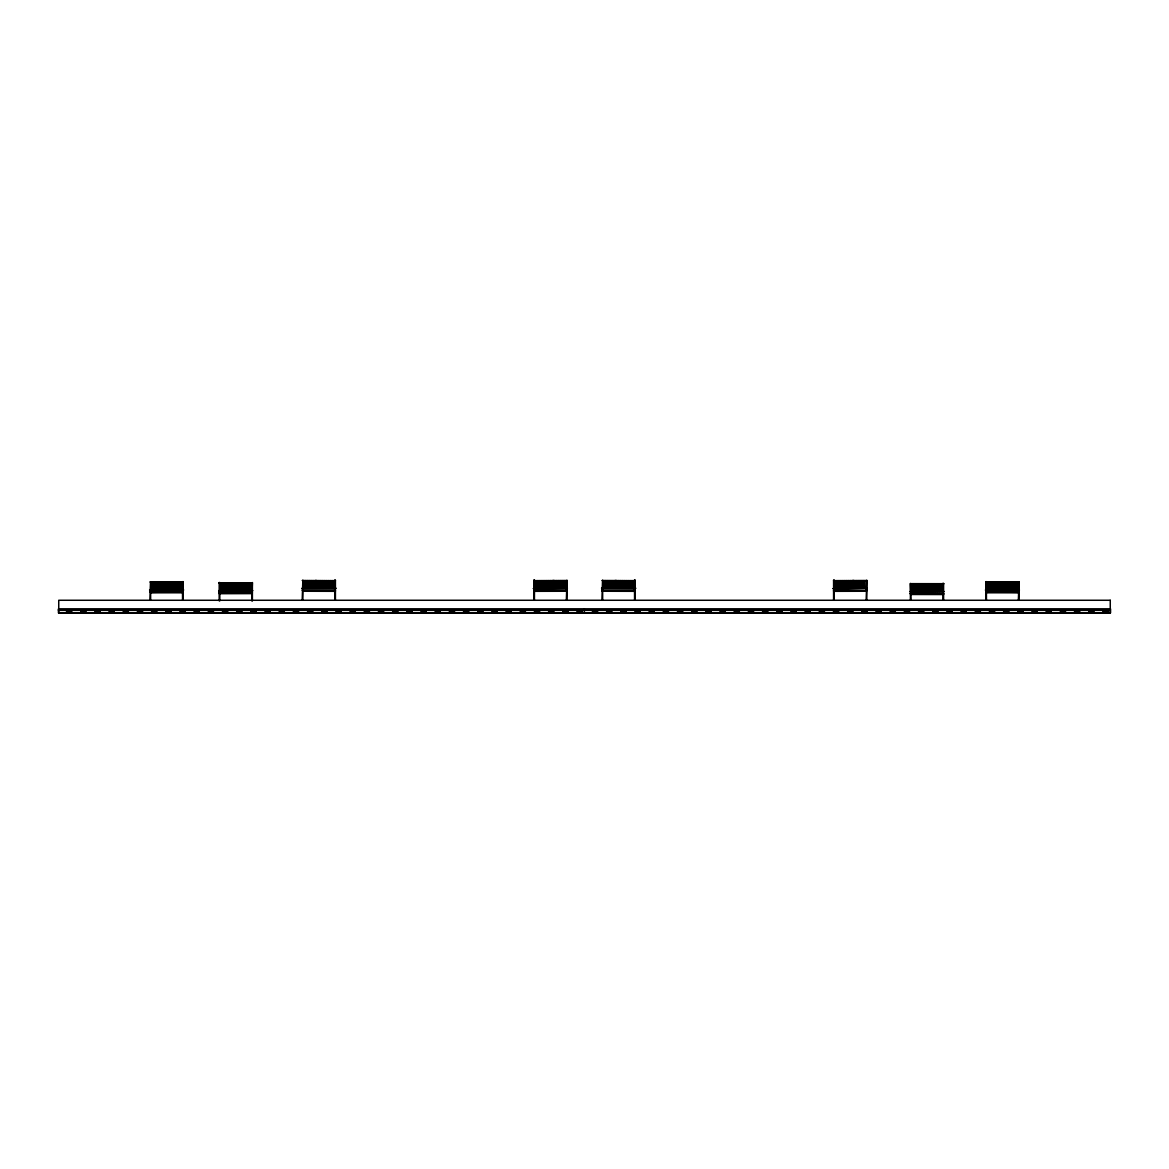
<?xml version="1.0" encoding="UTF-8"?>
<svg xmlns="http://www.w3.org/2000/svg" width="1169" height="1169" viewBox="0 0 1169 1169"><rect width="100%" height="100%" fill="white"/><g stroke="black" fill="none" stroke-linecap="round" stroke-linejoin="round"><path stroke-width="1.5" d="M219.188 600.837L219.188 582.586M534.423 600.267L534.525 580.219M834.33 588.241L834.33 580.219L833.585 580.204M986.548 589.717L986.548 581.694L985.803 581.68L985.803 599.945M150.626 592.157L150.626 590.038M335.415 590.447L302.844 590.783L302.844 588.548M602.006 590.769L602.649 588.548M942.945 594.1L910.388 593.998L911.016 591.777M566.351 588.548L566.994 590.769M866.156 588.548L866.799 590.769L833.585 590.447M1018.374 592.157L1018.374 590.038M150.626 592.727L183.197 592.8M302.844 591.251L335.415 591.324M602.649 591.251L635.22 591.324M911.016 594.48L943.588 594.539M183.197 592.215L149.983 592.347L183.197 591.923M334.772 590.871L302.844 590.871M634.577 590.871L602.006 590.871M251.759 593.238L219.816 593.238M566.351 590.871L533.78 590.856M866.156 590.871L834.228 590.871M911.016 594.1L943.588 594.1M302.201 600.267L302.844 580.189L302.844 600.267M335.415 580.204L334.67 580.219L334.772 600.267M533.78 580.204L534.525 580.189M566.351 600.267L566.994 580.189L566.994 600.267M602.006 600.267L602.649 580.189L602.649 600.267M634.475 580.189L635.22 580.204M866.156 600.267L866.799 580.189L866.799 600.267M334.67 580.438L335.415 580.379L335.415 600.267M534.525 580.438L533.78 580.379L533.78 600.267M634.475 580.438L635.22 580.379L635.22 600.267M834.33 580.438L833.585 580.379L833.585 600.267M302.201 580.525L335.415 580.672L333.603 580.73L333.603 588.285M566.994 580.525L533.78 580.672L535.592 580.73L535.592 588.285M602.006 580.525L635.22 580.672L633.408 580.73L633.408 588.285M866.799 580.525L833.585 580.672L835.397 580.73L835.397 588.285M302.844 580.73L303.911 580.73L303.911 588.285M566.351 580.73L565.299 580.73L565.299 588.285M602.649 580.73L603.701 580.73L603.701 588.285M866.156 580.73L865.089 580.73L865.089 588.285M182.452 581.914L183.197 581.87L149.983 581.943M986.548 581.914L985.803 581.87L1019.017 581.943L1018.374 599.945M150.626 582.162L151.692 582.206L151.692 589.775M183.197 582.206L181.385 582.162L181.385 589.775M985.803 582.206L987.615 582.162L987.615 589.775M1018.374 582.162L1017.308 582.206L1017.308 589.775M219.188 582.586L219.933 582.586L219.933 590.608M252.387 582.63L251.759 600.837M219.188 582.834L252.387 582.805L219.188 583.039M942.842 583.521L943.588 583.609M943.588 583.696L910.388 583.652L911.016 599.916M911.016 583.959L912.083 583.901L912.083 591.514M943.588 583.959L941.776 583.959L941.776 591.514M335.839 588.241L301.807 588.548L335.795 588.241M533.356 588.548L567.403 588.241L533.473 588.548M833.161 588.548L867.193 588.241L833.205 588.548M302.201 588.299L335.415 588.299M533.78 588.299L566.994 588.299M602.006 588.299L635.22 588.299M833.585 588.299L866.799 588.299M183.621 590.038L149.574 590.038L183.431 589.717M1019.426 590.038L985.379 590.038L1019.236 589.717M302.201 590.433L335.415 590.257M533.78 590.389L566.994 590.301M602.006 590.316L635.22 590.257M833.585 590.257L866.799 590.316M218.764 590.608L252.796 590.608L219.056 590.915M533.78 590.447L566.994 590.447M602.006 590.447L635.22 590.447M533.78 591.324L566.351 591.251M833.585 591.324L866.156 591.251M909.979 591.456L944.011 591.456L910.256 591.777M149.983 591.865L183.197 591.733M985.803 591.865L1019.017 591.894M985.803 591.923L1019.017 592.347L985.803 592.215M219.816 592.625L251.759 592.625M219.188 592.8L252.387 592.785M985.803 592.8L1018.374 592.727M219.188 593.107L251.759 593.151L251.759 590.915M910.388 593.487L943.588 593.487M219.188 593.691L251.759 593.618M910.388 593.662L943.588 593.662M1110.258 608.917L58.45 608.917L58.45 612.863L1110.258 612.863M58.45 609.648L1110.258 609.648M58.45 610.364L1110.258 610.364M1110.55 608.917L1110.55 612.863M1107.964 612.863L1102.937 612.863M1107.248 612.863L1106.429 611.416M1104.471 611.416L1103.653 612.863M1093.789 612.863L1088.748 612.863M1093.073 612.863L1092.255 611.416M1090.282 611.416L1089.464 612.863M1079.601 612.863L1074.574 612.863M1078.885 612.863L1078.066 611.416M1076.108 611.416L1075.29 612.863M1065.427 612.863L1060.4 612.863M1064.711 612.863L1063.892 611.416M1063.293 610.905L1062.533 610.905M1061.934 611.416L1061.116 612.863M1051.252 612.863L1046.211 612.863M1050.536 612.863L1049.718 611.416M1047.745 611.416L1046.927 612.863M1037.064 612.863L1032.037 612.863M1036.348 612.863L1035.529 611.416M1033.571 611.416L1032.753 612.863M1022.89 612.863L1017.863 612.863M1022.174 612.863L1021.355 611.416M1019.397 611.416L1018.579 612.863M1019.017 581.68L1019.017 600.062M1016.46 589.775L1016.46 582.162L1015.393 582.206L1015.393 589.775M1014.546 589.775L1014.546 582.162L1013.479 582.206L1013.479 589.775M1012.632 589.775L1012.632 582.162L1011.565 582.162L1011.565 589.775M1010.703 589.775L1010.703 582.162L1009.651 582.162L1009.651 589.775M1008.789 589.775L1008.789 582.162L1007.736 582.162L1007.736 589.775M1008.715 612.863L1003.674 612.863M1007.999 612.863L1007.181 611.416M1006.874 589.775L1006.874 582.162L1003.893 582.162L1003.893 589.775M1006.567 610.905L1005.822 610.905M1005.808 581.957L1005.808 589.775M1005.208 611.416L1004.39 612.863M1004.96 581.957L1004.96 589.775M1003.046 589.775L1003.046 582.162L1001.979 582.206L1001.979 589.775M1001.132 589.775L1001.132 582.162L1000.065 582.206L1000.065 589.775M999.217 589.775L999.217 582.162L998.151 582.206L998.151 589.775M997.303 589.775L997.303 582.162L996.236 582.206L996.236 589.775M995.389 589.775L995.389 582.162L994.322 582.206L994.322 589.775M994.527 612.863L989.5 612.863M993.811 612.863L992.992 611.416M993.46 589.775L993.46 582.162L992.408 582.206L992.408 589.775M991.546 589.775L991.546 582.162L990.494 582.206L990.494 589.775M991.034 611.416L990.216 612.863M989.632 589.775L989.632 582.162L988.565 582.162L988.565 589.775M986.402 589.717L986.446 599.945M980.353 612.863L975.326 612.863M979.637 612.863L978.818 611.416M976.86 611.416L976.042 612.863M966.178 612.863L961.137 612.863M965.462 612.863L964.644 611.416M962.671 611.416L961.853 612.863M951.99 612.863L946.963 612.863M951.274 612.863L950.455 611.416M949.856 610.905L949.096 610.905M948.497 611.416L947.679 612.863M943.588 583.433L943.588 599.916M943.062 591.456L942.945 599.916M942.842 583.433L942.842 591.456M940.826 591.514L940.826 583.901L939.759 583.959L939.759 591.514M938.912 591.514L938.912 583.901L937.845 583.901L937.845 591.514M937.816 612.863L932.789 612.863M937.1 612.863L936.281 611.416M936.997 591.514L936.997 583.901L935.931 583.901L935.931 591.514M935.068 591.514L935.068 583.901L934.016 583.901L934.016 591.514M934.309 611.416L933.505 612.863M933.154 591.514L933.154 583.901L932.102 583.901L932.102 591.514M931.24 591.514L931.24 583.901L930.173 583.901L930.173 591.514M929.326 591.514L929.326 583.901L928.259 583.959L928.259 591.514M927.412 591.514L927.412 583.901L926.345 583.901L926.345 591.514M925.497 591.514L925.497 583.901L922.516 583.901L922.516 591.514M924.431 583.696L924.431 591.514M923.583 583.696L923.583 591.514M923.642 612.863L918.6 612.863M922.925 612.863L922.107 611.416M921.669 591.514L921.669 583.901L920.602 583.901L920.602 591.514M920.135 611.416L919.316 612.863M919.755 591.514L919.755 583.901L918.688 583.901L918.688 591.514M917.826 591.514L917.826 583.901L916.774 583.959L916.774 591.514M915.911 591.514L915.911 583.901L914.859 583.901L914.859 591.514M913.997 591.514L913.997 583.901L912.931 583.901L912.931 591.514M910.388 583.433L910.388 600.135M909.453 612.863L904.426 612.863M908.737 612.863L907.918 611.416M905.96 611.416L905.142 612.863M895.279 612.863L890.237 612.863M894.563 612.863L893.744 611.416M893.131 610.905L892.385 610.905M891.772 611.416L890.953 612.863M881.105 612.863L876.063 612.863M880.389 612.863L879.57 611.416M877.598 611.416L876.779 612.863M866.916 612.863L861.889 612.863M866.2 612.863L865.381 611.416M864.242 588.285L864.242 580.672L863.175 580.73L863.175 588.285M863.423 611.416L862.605 612.863M862.327 588.285L862.327 580.672L861.261 580.73L861.261 588.285M860.399 588.285L860.399 580.672L859.347 580.73L859.347 588.285M858.484 588.285L858.484 580.672L857.432 580.73L857.432 588.285M856.57 588.285L856.57 580.672L855.503 580.73L855.503 588.285M854.656 588.285L854.656 580.672L851.675 580.73L851.675 588.285M853.589 580.467L853.589 588.285M852.742 580.467L852.742 588.285M852.742 612.863L847.7 612.863M852.026 612.863L851.207 611.416M850.827 588.285L850.827 580.672L849.761 580.73L849.761 588.285M849.235 611.416L848.416 612.863M848.913 588.285L848.913 580.672L847.846 580.73L847.846 588.285M846.999 588.285L846.999 580.672L845.932 580.73L845.932 588.285M845.085 588.285L845.085 580.672L844.018 580.73L844.018 588.285M843.156 588.285L843.156 580.672L842.104 580.73L842.104 588.285M841.242 588.285L841.242 580.672L840.19 580.73L840.19 588.285M839.327 588.285L839.327 580.672L838.261 580.73L838.261 588.285M838.553 612.863L833.526 612.863M837.852 612.863L837.033 611.416M837.413 588.285L837.413 580.672L836.346 580.73L836.346 588.285M836.419 610.905L835.674 610.905M835.061 611.416L834.242 612.863M834.184 588.241L834.228 600.267M824.379 612.863L819.352 612.863M823.663 612.863L822.844 611.416M820.886 611.416L820.068 612.863M810.205 612.863L805.163 612.863M809.489 612.863L808.67 611.416M806.698 611.416L805.879 612.863M796.016 612.863L790.989 612.863M795.3 612.863L794.482 611.416M792.524 611.416L791.705 612.863M781.842 612.863L776.815 612.863M781.126 612.863L780.308 611.416M779.708 610.905L778.949 610.905M778.349 611.416L777.531 612.863M767.668 612.863L762.626 612.863M766.952 612.863L766.133 611.416M764.161 611.416L763.342 612.863M753.479 612.863L748.452 612.863M752.763 612.863L751.945 611.416M749.987 611.416L749.168 612.863M739.305 612.863L734.278 612.863M738.589 612.863L737.771 611.416M735.812 611.416L734.994 612.863M725.131 612.863L720.089 612.863M724.415 612.863L723.596 611.416M722.983 610.905L722.237 610.905M721.624 611.416L720.805 612.863M710.942 612.863L705.915 612.863M710.226 612.863L709.408 611.416M707.45 611.416L706.631 612.863M696.768 612.863L691.741 612.863M696.052 612.863L695.234 611.416M693.275 611.416L692.457 612.863M682.594 612.863L677.552 612.863M681.878 612.863L681.059 611.416M679.087 611.416L678.268 612.863M668.405 612.863L663.378 612.863M667.689 612.863L666.871 611.416M666.272 610.905L665.512 610.905M664.913 611.416L664.094 612.863M654.231 612.863L649.204 612.863M653.515 612.863L652.697 611.416M650.738 611.416L649.92 612.863M640.057 612.863L635.015 612.863M639.341 612.863L638.522 611.416M636.55 611.416L635.731 612.863M634.475 580.219L634.577 600.267M632.444 588.285L632.444 580.672L631.377 580.73L631.377 588.285M630.529 588.285L630.529 580.672L629.463 580.73L629.463 588.285M628.615 588.285L628.615 580.672L627.548 580.73L627.548 588.285M626.701 588.285L626.701 580.672L625.634 580.73L625.634 588.285M625.868 612.863L620.841 612.863M625.152 612.863L624.334 611.416M624.787 588.285L624.787 580.672L623.72 580.73L623.72 588.285M622.872 588.285L622.872 580.672L621.806 580.73L621.806 588.285M622.376 611.416L621.557 612.863M620.944 588.285L620.944 580.672L619.891 580.73L619.891 588.285M619.029 588.285L619.029 580.672L617.977 580.73L617.977 588.285M617.115 588.285L617.115 580.672L614.134 580.73L614.134 588.285M616.048 580.467L616.048 588.285M615.201 580.467L615.201 588.285M613.287 588.285L613.287 580.672L612.22 580.73L612.22 588.285M611.694 612.863L606.667 612.863M611.372 588.285L611.372 580.672L610.306 580.73L610.306 588.285M610.978 612.863L610.16 611.416M609.546 610.905L608.801 610.905M609.458 588.285L609.458 580.672L608.391 580.73L608.391 588.285M608.201 611.416L607.383 612.863M607.544 588.285L607.544 580.672L606.477 580.73L606.477 588.285M605.63 588.285L605.63 580.672L604.563 580.73L604.563 588.285M597.52 612.863L592.478 612.863M596.804 612.863L595.985 611.416M594.013 611.416L593.194 612.863M584.354 608.917L584.354 612.863M582.06 612.863L577.033 612.863M581.344 612.863L580.525 611.416M578.567 611.416L577.749 612.863M567.886 612.863L562.844 612.863M567.17 612.863L566.351 611.416M564.437 588.285L564.437 580.672L563.37 580.73L563.37 588.285M564.379 611.416L563.56 612.863M562.523 588.285L562.523 580.672L561.456 580.73L561.456 588.285M560.609 588.285L560.609 580.672L559.542 580.73L559.542 588.285M558.694 588.285L558.694 580.672L557.628 580.73L557.628 588.285M556.78 588.285L556.78 580.672L555.713 580.73L555.713 588.285M554.866 588.285L554.866 580.672L551.885 580.73L551.885 588.285M553.799 580.467L553.799 588.285M553.711 612.863L548.67 612.863M552.952 580.467L552.952 588.285M552.995 612.863L552.177 611.416M551.023 588.285L551.023 580.672L549.971 580.73L549.971 588.285M550.204 611.416L549.386 612.863M549.109 588.285L549.109 580.672L548.056 580.73L548.056 588.285M547.194 588.285L547.194 580.672L546.128 580.73L546.128 588.285M545.28 588.285L545.28 580.672L544.213 580.73L544.213 588.285M543.366 588.285L543.366 580.672L542.299 580.73L542.299 588.285M541.452 588.285L541.452 580.672L540.385 580.73L540.385 588.285M539.537 588.285L539.537 580.672L538.471 580.73L538.471 588.285M539.523 612.863L534.496 612.863M538.807 612.863L537.988 611.416M537.623 588.285L537.623 580.672L536.556 580.73L536.556 588.285M537.389 610.905L536.629 610.905M536.03 611.416L535.212 612.863M525.349 612.863L520.307 612.863M524.633 612.863L523.814 611.416M521.842 611.416L521.023 612.863M511.16 612.863L506.133 612.863M510.444 612.863L509.64 611.416M507.667 611.416L506.849 612.863M496.986 612.863L491.959 612.863M496.27 612.863L495.451 611.416M493.493 611.416L492.675 612.863M482.812 612.863L477.77 612.863M482.096 612.863L481.277 611.416M480.664 610.905L479.918 610.905M479.305 611.416L478.486 612.863M468.623 612.863L463.596 612.863M467.907 612.863L467.089 611.416M465.13 611.416L464.312 612.863M454.449 612.863L449.422 612.863M453.733 612.863L452.914 611.416M450.956 611.416L450.138 612.863M440.275 612.863L435.233 612.863M439.559 612.863L438.74 611.416M436.768 611.416L435.949 612.863M426.086 612.863L421.059 612.863M425.37 612.863L424.552 611.416M423.952 610.905L423.193 610.905M422.593 611.416L421.775 612.863M411.912 612.863L406.885 612.863M411.196 612.863L410.377 611.416M408.419 611.416L407.601 612.863M397.738 612.863L392.696 612.863M397.022 612.863L396.203 611.416M394.231 611.416L393.412 612.863M383.549 612.863L378.522 612.863M382.833 612.863L382.015 611.416M380.057 611.416L379.238 612.863M369.375 612.863L364.348 612.863M368.659 612.863L367.84 611.416M367.241 610.905L366.481 610.905M365.882 611.416L365.064 612.863M355.201 612.863L350.159 612.863M354.485 612.863L353.666 611.416M351.694 611.416L350.875 612.863M341.012 612.863L335.985 612.863M340.296 612.863L339.478 611.416M337.52 611.416L336.701 612.863M332.654 588.285L332.654 580.672L331.587 580.73L331.587 588.285M330.739 588.285L330.739 580.672L329.673 580.73L329.673 588.285M328.81 588.285L328.81 580.672L327.758 580.73L327.758 588.285M326.896 588.285L326.896 580.672L325.844 580.73L325.844 588.285M326.838 612.863L321.811 612.863M326.122 612.863L325.303 611.416M324.982 588.285L324.982 580.672L323.915 580.73L323.915 588.285M323.345 611.416L322.527 612.863M323.068 588.285L323.068 580.672L322.001 580.73L322.001 588.285M321.154 588.285L321.154 580.672L320.087 580.73L320.087 588.285M319.239 588.285L319.239 580.672L318.173 580.73L318.173 588.285M317.325 588.285L317.325 580.672L314.344 580.73L314.344 588.285M316.258 580.467L316.258 588.285M315.411 580.467L315.411 588.285M313.497 588.285L313.497 580.672L312.43 580.73L312.43 588.285M312.664 612.863L307.622 612.863M311.948 612.863L311.129 611.416M311.568 588.285L311.568 580.672L310.516 580.73L310.516 588.285M310.516 610.905L309.77 610.905M309.653 588.285L309.653 580.672L308.601 580.73L308.601 588.285M309.157 611.416L308.338 612.863M307.739 588.285L307.739 580.672L306.673 580.73L306.673 588.285M305.825 588.285L305.825 580.672L304.758 580.73L304.758 588.285M298.475 612.863L293.448 612.863M297.759 612.863L296.941 611.416M294.983 611.416L294.164 612.863M284.301 612.863L279.274 612.863M283.585 612.863L282.766 611.416M280.794 611.416L279.975 612.863M270.127 612.863L265.085 612.863M269.411 612.863L268.592 611.416M266.62 611.416L265.801 612.863M255.938 612.863L250.911 612.863M255.222 612.863L254.404 611.416M253.805 610.905L253.045 610.905M252.387 582.571L252.387 600.954M252.446 611.416L251.627 612.863M250.692 583.039L250.692 590.652M249.845 583.039L249.845 590.652M248.778 583.039L248.778 590.652M247.916 583.039L247.916 590.652M246.864 583.039L246.864 590.652M246.001 583.039L246.001 590.652M244.935 583.039L244.935 590.652M244.087 583.039L244.087 590.652M243.02 583.039L243.02 590.652M242.173 583.039L242.173 590.652M241.764 612.863L236.722 612.863M241.106 583.039L241.106 590.652M241.048 612.863L240.23 611.416M240.259 583.039L240.259 590.652M239.192 582.834L239.192 590.652M238.344 582.834L238.344 590.652M238.257 611.416L237.439 612.863M237.278 583.039L237.278 590.652M236.43 583.039L236.43 590.652M235.364 583.039L235.364 590.652M234.516 583.039L234.516 590.652M233.449 583.039L233.449 590.652M232.602 583.039L232.602 590.652M231.535 583.039L231.535 590.652M230.673 583.039L230.673 590.652M229.621 583.039L229.621 590.652M228.759 583.039L228.759 590.652M227.692 583.039L227.692 590.652M227.59 612.863L222.548 612.863M226.844 583.039L226.844 590.652M226.874 612.863L226.055 611.416M225.778 583.039L225.778 590.652M224.93 583.039L224.93 590.652M224.083 611.416L223.264 612.863M223.863 583.039L223.863 590.652M223.016 583.039L223.016 590.652M221.949 583.039L221.949 590.652M220.999 583.039L220.999 590.652M219.816 590.608L219.816 600.837M213.401 612.863L208.374 612.863M212.685 612.863L211.867 611.416M209.909 611.416L209.09 612.863M199.227 612.863L194.186 612.863M198.511 612.863L197.693 611.416M197.079 610.905L196.334 610.905M195.72 611.416L194.902 612.863M185.038 612.863L180.011 612.863M184.337 612.863L183.518 611.416M183.197 599.945L183.197 581.694L182.452 581.694L182.554 599.945M181.546 611.416L180.727 612.863M180.435 589.775L180.435 582.162L179.368 582.162L179.368 589.775M178.506 589.775L178.506 582.162L177.454 582.162L177.454 589.775M176.592 589.775L176.592 582.162L175.54 582.162L175.54 589.775M174.678 589.775L174.678 582.162L173.611 582.206L173.611 589.775M172.764 589.775L172.764 582.162L171.697 582.206L171.697 589.775M170.849 589.775L170.849 582.162L169.783 582.206L169.783 589.775M170.864 612.863L165.837 612.863M170.148 612.863L169.33 611.416M168.935 589.775L168.935 582.162L167.868 582.206L167.868 589.775M167.372 611.416L166.553 612.863M167.021 589.775L167.021 582.162L165.954 582.206L165.954 589.775M165.107 589.775L165.107 582.162L162.126 582.162L162.126 589.775M164.04 581.957L164.04 589.775M163.192 581.957L163.192 589.775M161.264 589.775L161.264 582.162L160.211 582.162L160.211 589.775M159.349 589.775L159.349 582.162L158.297 582.162L158.297 589.775M157.435 589.775L157.435 582.162L156.368 582.162L156.368 589.775M156.69 612.863L151.649 612.863M155.974 612.863L155.156 611.416M155.521 589.775L155.521 582.162L154.454 582.206L154.454 589.775M153.607 589.775L153.607 582.162L152.54 582.162L152.54 589.775M153.183 611.416L152.365 612.863M150.626 599.945L150.626 581.68L149.983 600.062M142.501 612.863L137.474 612.863M141.785 612.863L140.967 611.416M140.368 610.905L139.608 610.905M139.009 611.416L138.19 612.863M128.327 612.863L123.3 612.863M127.611 612.863L126.793 611.416M124.835 611.416L124.016 612.863M114.153 612.863L109.112 612.863M113.437 612.863L112.619 611.416M110.646 611.416L109.828 612.863M99.964 612.863L94.937 612.863M99.248 612.863L98.43 611.416M96.472 611.416L95.653 612.863M85.79 612.863L80.763 612.863M85.074 612.863L84.256 611.416M83.657 610.905L82.897 610.905M82.298 611.416L81.479 612.863M71.616 612.863L66.575 612.863M70.9 612.863L70.082 611.416M68.109 611.416L67.291 612.863M635.644 588.241L601.597 588.241L635.644 588.241M1110.258 600.267L58.742 600.267L58.742 613.184L1110.258 613.184L1110.258 600.267M71.616 611.036L66.575 611.036L66.575 612.322L71.616 612.322L71.616 611.036M85.79 611.036L80.763 611.036L80.763 612.322L85.79 612.322L85.79 611.036M99.964 611.036L94.937 611.036L94.937 612.322L99.964 612.322L99.964 611.036M114.153 611.036L109.112 611.036L109.112 612.322L114.153 612.322L114.153 611.036M128.327 611.036L123.3 611.036L123.3 612.322L128.327 612.322L128.327 611.036M142.501 611.036L137.474 611.036L137.474 612.322L142.501 612.322L142.501 611.036M156.69 611.036L151.649 611.036L151.649 612.322L156.69 612.322L156.69 611.036M170.864 611.036L165.837 611.036L165.837 612.322L170.864 612.322L170.864 611.036M185.038 611.036L180.011 611.036L180.011 612.322L185.038 612.322L185.038 611.036M199.227 611.036L194.186 611.036L194.186 612.322L199.227 612.322L199.227 611.036M213.401 611.036L208.374 611.036L208.374 612.322L213.401 612.322L213.401 611.036M227.59 611.036L222.548 611.036L222.548 612.322L227.59 612.322L227.59 611.036M241.764 611.036L236.722 611.036L236.722 612.322L241.764 612.322L241.764 611.036M255.938 611.036L250.911 611.036L250.911 612.322L255.938 612.322L255.938 611.036M270.127 611.036L265.085 611.036L265.085 612.322L270.127 612.322L270.127 611.036M284.301 611.036L279.274 611.036L279.274 612.322L284.301 612.322L284.301 611.036M298.475 611.036L293.448 611.036L293.448 612.322L298.475 612.322L298.475 611.036M312.664 611.036L307.622 611.036L307.622 612.322L312.664 612.322L312.664 611.036M326.838 611.036L321.811 611.036L321.811 612.322L326.838 612.322L326.838 611.036M341.012 611.036L335.985 611.036L335.985 612.322L341.012 612.322L341.012 611.036M355.201 611.036L350.159 611.036L350.159 612.322L355.201 612.322L355.201 611.036M369.375 611.036L364.348 611.036L364.348 612.322L369.375 612.322L369.375 611.036M383.549 611.036L378.522 611.036L378.522 612.322L383.549 612.322L383.549 611.036M397.738 611.036L392.696 611.036L392.696 612.322L397.738 612.322L397.738 611.036M411.912 611.036L406.885 611.036L406.885 612.322L411.912 612.322L411.912 611.036M426.086 611.036L421.059 611.036L421.059 612.322L426.086 612.322L426.086 611.036M440.275 611.036L435.233 611.036L435.233 612.322L440.275 612.322L440.275 611.036M454.449 611.036L449.422 611.036L449.422 612.322L454.449 612.322L454.449 611.036M468.623 611.036L463.596 611.036L463.596 612.322L468.623 612.322L468.623 611.036M482.812 611.036L477.77 611.036L477.77 612.322L482.812 612.322L482.812 611.036M496.986 611.036L491.959 611.036L491.959 612.322L496.986 612.322L496.986 611.036M511.16 611.036L506.133 611.036L506.133 612.322L511.16 612.322L511.16 611.036M525.349 611.036L520.307 611.036L520.307 612.322L525.349 612.322L525.349 611.036M539.523 611.036L534.496 611.036L534.496 612.322L539.523 612.322L539.523 611.036M553.711 611.036L548.67 611.036L548.67 612.322L553.711 612.322L553.711 611.036M567.886 611.036L562.844 611.036L562.844 612.322L567.886 612.322L567.886 611.036M582.06 611.036L577.033 611.036L577.033 612.322L582.06 612.322L582.06 611.036M597.52 611.036L592.478 611.036L592.478 612.322L597.52 612.322L597.52 611.036M611.694 611.036L606.667 611.036L606.667 612.322L611.694 612.322L611.694 611.036M625.868 611.036L620.841 611.036L620.841 612.322L625.868 612.322L625.868 611.036M640.057 611.036L635.015 611.036L635.015 612.322L640.057 612.322L640.057 611.036M654.231 611.036L649.204 611.036L649.204 612.322L654.231 612.322L654.231 611.036M668.405 611.036L663.378 611.036L663.378 612.322L668.405 612.322L668.405 611.036M682.594 611.036L677.552 611.036L677.552 612.322L682.594 612.322L682.594 611.036M696.768 611.036L691.741 611.036L691.741 612.322L696.768 612.322L696.768 611.036M710.942 611.036L705.915 611.036L705.915 612.322L710.942 612.322L710.942 611.036M725.131 611.036L720.089 611.036L720.089 612.322L725.131 612.322L725.131 611.036M739.305 611.036L734.278 611.036L734.278 612.322L739.305 612.322L739.305 611.036M753.479 611.036L748.452 611.036L748.452 612.322L753.479 612.322L753.479 611.036M767.668 611.036L762.626 611.036L762.626 612.322L767.668 612.322L767.668 611.036M781.842 611.036L776.815 611.036L776.815 612.322L781.842 612.322L781.842 611.036M796.016 611.036L790.989 611.036L790.989 612.322L796.016 612.322L796.016 611.036M810.205 611.036L805.163 611.036L805.163 612.322L810.205 612.322L810.205 611.036M824.379 611.036L819.352 611.036L819.352 612.322L824.379 612.322L824.379 611.036M838.553 611.036L833.526 611.036L833.526 612.322L838.553 612.322L838.553 611.036M852.742 611.036L847.7 611.036L847.7 612.322L852.742 612.322L852.742 611.036M866.916 611.036L861.889 611.036L861.889 612.322L866.916 612.322L866.916 611.036M881.105 611.036L876.063 611.036L876.063 612.322L881.105 612.322L881.105 611.036M895.279 611.036L890.237 611.036L890.237 612.322L895.279 612.322L895.279 611.036M909.453 611.036L904.426 611.036L904.426 612.322L909.453 612.322L909.453 611.036M923.642 611.036L918.6 611.036L918.6 612.322L923.642 612.322L923.642 611.036M937.816 611.036L932.789 611.036L932.789 612.322L937.816 612.322L937.816 611.036M951.99 611.036L946.963 611.036L946.963 612.322L951.99 612.322L951.99 611.036M966.178 611.036L961.137 611.036L961.137 612.322L966.178 612.322L966.178 611.036M980.353 611.036L975.326 611.036L975.326 612.322L980.353 612.322L980.353 611.036M994.527 611.036L989.5 611.036L989.5 612.322L994.527 612.322L994.527 611.036M1008.715 611.036L1003.674 611.036L1003.674 612.322L1008.715 612.322L1008.715 611.036M1022.89 611.036L1017.863 611.036L1017.863 612.322L1022.89 612.322L1022.89 611.036M1037.064 611.036L1032.037 611.036L1032.037 612.322L1037.064 612.322L1037.064 611.036M1051.252 611.036L1046.211 611.036L1046.211 612.322L1051.252 612.322L1051.252 611.036M1065.427 611.036L1060.4 611.036L1060.4 612.322L1065.427 612.322L1065.427 611.036M1079.601 611.036L1074.574 611.036L1074.574 612.322L1079.601 612.322L1079.601 611.036M1093.789 611.036L1088.748 611.036L1088.748 612.322L1093.789 612.322L1093.789 611.036M1107.964 611.036L1102.937 611.036L1102.937 612.322L1107.964 612.322L1107.964 611.036M70.9 611.416L67.291 611.942L70.9 611.416M85.074 611.416L81.479 611.942L85.074 611.416M99.248 611.416L95.653 611.942L99.248 611.416M113.437 611.416L109.828 611.942L113.437 611.416M127.611 611.416L124.016 611.942L127.611 611.416M141.785 611.416L138.19 611.942L141.785 611.416M155.974 611.416L152.365 611.942L155.974 611.416M170.148 611.416L166.553 611.942L170.148 611.416M184.337 611.416L180.727 611.942L184.337 611.416M198.511 611.416L194.902 611.942L198.511 611.416M212.685 611.416L209.09 611.942L212.685 611.416M226.874 611.416L223.264 611.942L226.874 611.416M241.048 611.416L237.439 611.942L241.048 611.416M255.222 611.416L251.627 611.942L255.222 611.416M269.411 611.416L265.801 611.942L269.411 611.416M283.585 611.416L279.975 611.942L283.585 611.416M297.759 611.416L294.164 611.942L297.759 611.416M311.948 611.416L308.338 611.942L311.948 611.416M326.122 611.416L322.527 611.942L326.122 611.416M340.296 611.416L336.701 611.942L340.296 611.416M354.485 611.416L350.875 611.942L354.485 611.416M368.659 611.416L365.064 611.942L368.659 611.416M382.833 611.416L379.238 611.942L382.833 611.416M397.022 611.416L393.412 611.942L397.022 611.416M411.196 611.416L407.601 611.942L411.196 611.416M425.37 611.416L421.775 611.942L425.37 611.416M439.559 611.416L435.949 611.942L439.559 611.416M453.733 611.416L450.138 611.942L453.733 611.416M467.907 611.416L464.312 611.942L467.907 611.416M482.096 611.416L478.486 611.942L482.096 611.416M496.27 611.416L492.675 611.942L496.27 611.416M510.444 611.416L506.849 611.942L510.444 611.416M524.633 611.416L521.023 611.942L524.633 611.416M538.807 611.416L535.212 611.942L538.807 611.416M552.995 611.416L549.386 611.942L552.995 611.416M567.17 611.416L563.56 611.942L567.17 611.416M581.344 611.416L577.749 611.942L581.344 611.416M596.804 611.416L593.194 611.942L596.804 611.416M610.978 611.416L607.383 611.942L610.978 611.416M625.152 611.416L621.557 611.942L625.152 611.416M639.341 611.416L635.731 611.942L639.341 611.416M653.515 611.416L649.92 611.942L653.515 611.416M667.689 611.416L664.094 611.942L667.689 611.416M681.878 611.416L678.268 611.942L681.878 611.416M696.052 611.416L692.457 611.942L696.052 611.416M710.226 611.416L706.631 611.942L710.226 611.416M724.415 611.416L720.805 611.942L724.415 611.416M738.589 611.416L734.994 611.942L738.589 611.416M752.763 611.416L749.168 611.942L752.763 611.416M766.952 611.416L763.342 611.942L766.952 611.416M781.126 611.416L777.531 611.942L781.126 611.416M795.3 611.416L791.705 611.942L795.3 611.416M809.489 611.416L805.879 611.942L809.489 611.416M823.663 611.416L820.068 611.942L823.663 611.416M837.852 611.416L834.242 611.942L837.852 611.416M852.026 611.416L848.416 611.942L852.026 611.416M866.2 611.416L862.605 611.942L866.2 611.416M880.389 611.416L876.779 611.942L880.389 611.416M894.563 611.416L890.953 611.942L894.563 611.416M908.737 611.416L905.142 611.942L908.737 611.416M922.925 611.416L919.316 611.942L922.925 611.416M937.1 611.416L933.505 611.942L937.1 611.416M951.274 611.416L947.679 611.942L951.274 611.416M965.462 611.416L961.853 611.942L965.462 611.416M979.637 611.416L976.042 611.942L979.637 611.416M993.811 611.416L990.216 611.942L993.811 611.416M1007.999 611.416L1004.39 611.942L1007.999 611.416M1022.174 611.416L1018.579 611.942L1022.174 611.416M1036.348 611.416L1032.753 611.942L1036.348 611.416M1050.536 611.416L1046.927 611.942L1050.536 611.416M1064.711 611.416L1061.116 611.942L1064.711 611.416M1078.885 611.416L1075.29 611.942L1078.885 611.416M1093.073 611.416L1089.464 611.942L1093.073 611.416M1107.248 611.416L1103.653 611.942L1107.248 611.416"/></g></svg>
